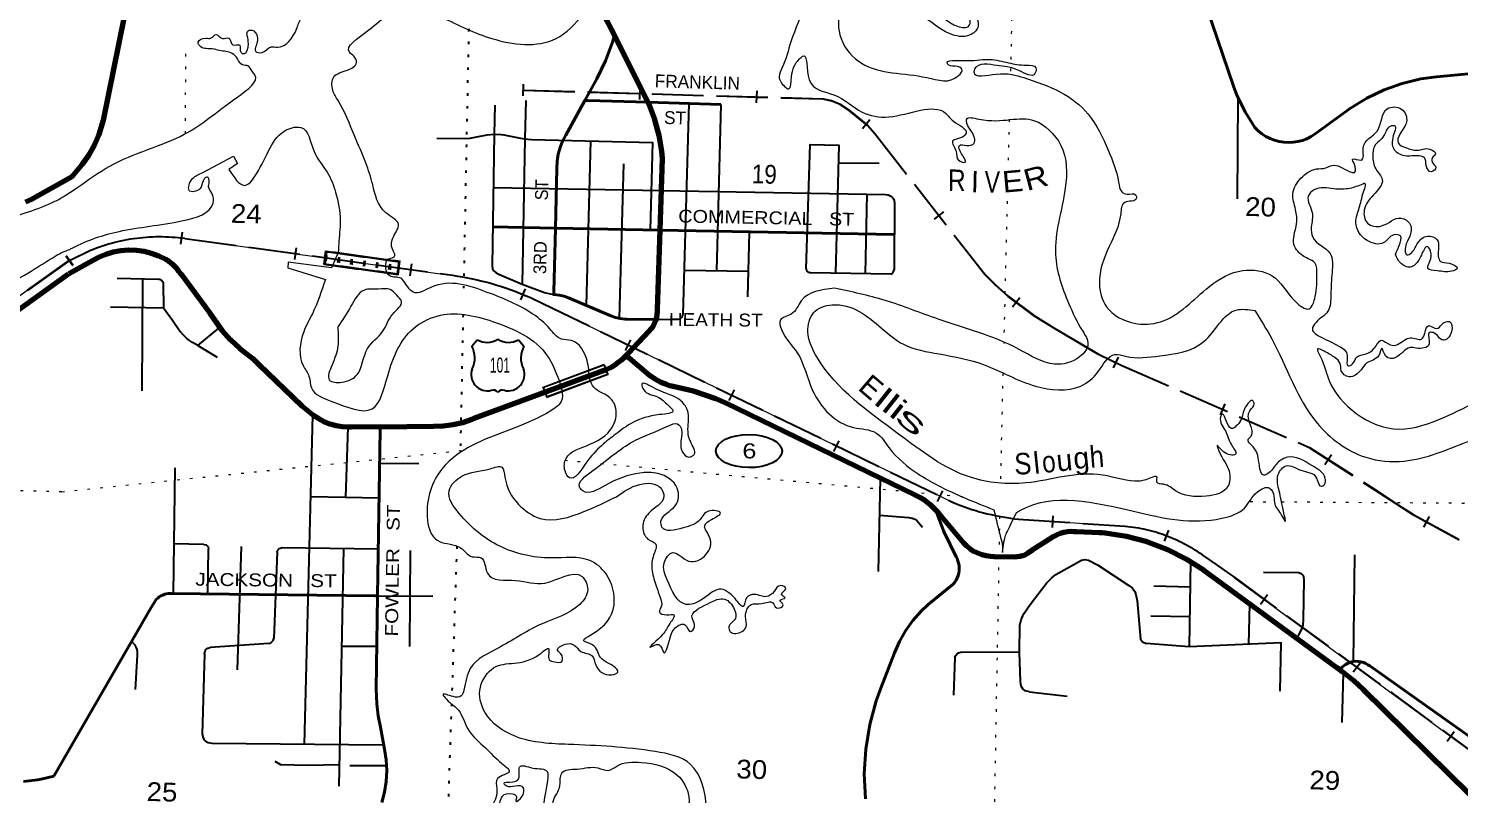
# Model space of a CAD drawing. Header units: feet. Extents: x -757852 to -501257, y -360805 to -170898.
# Drawn here: x -693053 to -679726, y -293305 to -286168 of the extents above; entities that cross this region are included whole.
import ezdxf
from ezdxf.enums import TextEntityAlignment as Align

# ---------------------------------------------------------------- set-up
doc = ezdxf.new("R2010")
doc.units = ezdxf.units.FT
doc.header["$LTSCALE"] = 80
doc.linetypes.add('DOTTED', pattern=[1.5, 0.3, -1.2])
doc.linetypes.add('LONG_DASHED', pattern=[7.5, 6, -1.5])
for name, color, linetype, lineweight in [('16', 7, 'Continuous', 25), ('17', 7, 'Continuous', 25), ('20', 7, 'Continuous', 70), ('23', 7, 'Continuous', 70), ('26', 7, 'Continuous', 40), ('27', 7, 'Continuous', 13), ('29', 7, 'Continuous', 25), ('34', 7, 'Continuous', 13), ('39', 7, 'Continuous', 13), ('41', 7, 'Continuous', 13), ('57', 7, 'Continuous', 13), ('6', 7, 'DOTTED', 25), ('63', 7, 'Continuous', 25), ('7', 7, 'DOTTED', 13)]:
    doc.layers.add(name, color=color, linetype=linetype, lineweight=lineweight)

msp = doc.modelspace()

# ---------------------------------------------------------------- linework, layer by layer
at = {"layer": '16'}
for p, q in [((-688925.4, -289126.45), (-688874.09, -289067.69)), ((-688682.33, -289061.72), (-688682.61, -289061.92)), ((-688490.24, -289067.6), (-688438.85, -289126.45))]:
    msp.add_line(p, q, dxfattribs=at)
for centre, radius, start, end in [((-688783.01, -288910.03), 182.07, 239.97227, 303.45418), ((-688581.23, -288910.53), 181.52, 236.33975, 300.08743), ((-688581.24, -288910.03), 182.07, 236.54582, 236.59441), ((-689118.38, -289237.08), 222.05, 332.97043, 29.75871), ((-688245.88, -289237.08), 222.05, 150.24129, 207.02957), ((-688779.19, -289391.98), 151.42, 159.09177, 283.81923), ((-688585.07, -289391.98), 151.42, 256.18077, 20.90823)]:
    msp.add_arc(centre, radius, start, end, dxfattribs=at)
for centre, major_axis, start_param, end_param in [((-688723.85, -289590.8), (-19.56, 51.67), 4.95877769, 6.28318531), ((-688640.4, -289590.8), (19.56, 51.67), 0, 1.32637542)]:
    msp.add_ellipse(centre, major_axis=major_axis, ratio=0.929097, start_param=start_param, end_param=end_param, dxfattribs=at)
at = {"layer": '17'}
msp.add_ellipse((-686343.18, -290105.07), major_axis=(-309.24, 1), ratio=0.500121, dxfattribs=at)
at = {"layer": '20'}
msp.add_line((-687284.69, -286854.96), (-687596.26, -286229.12), dxfattribs=at)
for points in [[(-687596.26, -286229.12), (-687626.13, -286169.13), (-687639.42, -286144.13), (-687652.54, -286119.13), (-687681.31, -286064.31), (-687752.06, -285954.37), (-687833.91, -285852.42), (-687925.97, -285759.59), (-688735.29, -285015.29)], [(-687170.87, -288045.97), (-687149.89, -287378.62), (-687155.6, -287310.91), (-687179.5, -287163.01), (-687218.73, -287018.42), (-687272.86, -286878.72), (-687284.69, -286854.96)], [(-687208.14, -288879.89), (-687202.37, -288861.08), (-687196.77, -288832.34), (-687194.2, -288803.18), (-687194.12, -288785.84), (-687170.87, -288045.97)], [(-689777.91, -289878.49), (-690045.88, -289881.55), (-690074.51, -289882.09), (-690132.34, -289878.65), (-690189.5, -289869.19), (-690245.36, -289853.81), (-690299.3, -289832.67), (-690350.74, -289806.01), (-690399.11, -289774.12), (-690503.9, -289686.68), (-690904.46, -289300.85), (-690961.45, -289246.65), (-691056.86, -289170.4), (-691085.66, -289147.67), (-691172.52, -289068.84), (-691250.67, -288981.36), (-691319.25, -288886.2), (-691360.55, -288822.75), (-691632.91, -288457.25), (-691650.21, -288434.04), (-691670.32, -288407.25), (-691687.77, -288386.58), (-691714.3, -288361.13), (-691743.34, -288338.58), (-691774.58, -288319.2), (-691839.62, -288287.83), (-691907.58, -288263.43), (-691977.71, -288246.26), (-692049.26, -288236.52), (-692121.43, -288234.31), (-692193.44, -288239.66), (-692264.49, -288252.5), (-692333.82, -288272.71), (-692400.65, -288300.05), (-692454.53, -288328.43), (-692677.36, -288454.7)], [(-700892.29, -293439.97), (-700729.83, -293378.5), (-700457.96, -293291.48), (-700100.22, -293212.77), (-699928.55, -293182.63), (-699812.87, -293153.48), (-699712.49, -293117.29), (-699217.05, -292914.93), (-697221.96, -292100.04), (-696947.22, -291974.61), (-696687.1, -291821.15), (-696551.1, -291725.25), (-695794.58, -291158.61), (-695624.02, -291015.17), (-695554.27, -290946.93), (-695534, -290926.05), (-694645.09, -289988.76), (-694619.01, -289960.12), (-694284.79, -289632.51), (-693918.15, -289341.64), (-692677.36, -288454.7)], [(-687492.1, -289220.55), (-687465.64, -289192.47), (-687272.63, -288987.66), (-687253.41, -288965.57), (-687236.61, -288941.6), (-687222.4, -288916.01), (-687210.95, -288889.07), (-687208.14, -288879.89)], [(-689777.91, -289878.49), (-689282.72, -289872.84), (-689190.59, -289870.62), (-689099.2, -289858.78), (-689009.55, -289837.46), (-688922.62, -289806.88), (-688901.66, -289797.94), (-687671.69, -289343.54), (-687620.89, -289319.03), (-687572.93, -289289.35), (-687528.33, -289254.82), (-687509.97, -289237.45), (-687492.1, -289220.55)]]:
    msp.add_lwpolyline(points, dxfattribs=at)
at = {"layer": '23'}
for points in [[(-692649.95, -287549.19), (-692555.67, -287433.51), (-692493.19, -287346.61), (-692440.14, -287253.67), (-692397.09, -287155.68), (-692364.52, -287053.74), (-692356.7, -287021.9), (-692114.45, -285822.4)], [(-692649.95, -287549.19), (-692988.16, -287739.77), (-693033.16, -287765.01), (-693080.55, -287785.42)], [(-684601.27, -290656.71), (-684622.85, -290633.71), (-684656.72, -290601.49), (-684699.89, -290568.28), (-684746.29, -290539.76), (-684795.42, -290516.25), (-686559.28, -289657.82), (-686650.51, -289618.47), (-686859.88, -289546.44), (-687075.63, -289496.69), (-687101.14, -289488.81), (-687160.61, -289465.47), (-687217.31, -289436.05), (-687270.63, -289400.86), (-687459.97, -289238.86), (-687492.1, -289220.55)], [(-680842.33, -292141.08), (-680863.17, -292125.84), (-682102.4, -291219.59), (-682270.09, -291111.68), (-682448.15, -291021.89), (-682634.61, -290951.2), (-682827.44, -290900.39), (-683024.53, -290870.02), (-683028.15, -290869.68), (-683053.35, -290867.33), (-683078.15, -290866.29), (-683292.88, -290857.26), (-683317.59, -290856.22), (-683342.88, -290856.04), (-683375.41, -290858.22), (-683410.7, -290864.33), (-683445.16, -290874.09), (-683478.41, -290887.4), (-683510.09, -290904.12), (-683704.46, -291028.82), (-683744.66, -291056.26), (-683748.73, -291058.76), (-683771.2, -291070.72), (-683794.8, -291080.28), (-683819.27, -291087.31), (-683844.34, -291091.75), (-683869.74, -291093.54), (-684060.6, -291090.76), (-684094.43, -291088.82), (-684134.55, -291082.62), (-684173.8, -291072.27), (-684211.75, -291057.87), (-684247.99, -291039.58), (-684282.12, -291017.6), (-684313.77, -290992.17), (-684342.58, -290963.58), (-684567.62, -290693.54), (-684578.88, -290681.22), (-684601.27, -290656.71)], [(-678551.85, -294598.61), (-678620.6, -294468.56), (-678710.24, -294310.37), (-678862.62, -294089.24), (-679037.28, -293885.25), (-680618.72, -292328.82), (-680710.57, -292243.11), (-680813.17, -292163.66), (-680842.33, -292141.08)]]:
    msp.add_lwpolyline(points, dxfattribs=at)
at = {"layer": '26'}
for p, q in [((-686605.32, -286875.67), (-687284.69, -286854.96)), ((-688146.66, -288027.13), (-688731.13, -288015.84)), ((-687170.87, -288045.97), (-688146.66, -288027.13)), ((-684990.41, -288088.08), (-687170.87, -288045.97)), ((-687206.96, -288879.9), (-687208.14, -288879.89))]:
    msp.add_line(p, q, dxfattribs=at)
for points in [[(-676508.63, -286293.16), (-679937.78, -286617.03), (-680083.54, -286637.46), (-680257.53, -286679.06), (-680426.22, -286738.63), (-680587.75, -286815.49), (-680740.37, -286908.83), (-681069.13, -287150.11), (-681106.1, -287173.95), (-681145.57, -287193.92), (-681186.92, -287209.65), (-681229.68, -287220.98), (-681273.39, -287227.78), (-681317.58, -287229.96), (-681361.75, -287227.52), (-681405.42, -287220.48), (-681448.12, -287208.9), (-681489.37, -287192.93), (-681528.73, -287172.74), (-681565.76, -287148.54), (-681600.06, -287120.6), (-681631.25, -287089.23), (-681722.31, -286943.49), (-681797.63, -286789.04), (-681830.43, -286705.46), (-682225.63, -285533.35)], [(-687870.77, -286837.1), (-687759.27, -286634.93), (-687678.32, -286468.88), (-687615.18, -286295.28), (-687604.87, -286259.23), (-687596.26, -286229.12)], [(-688146.66, -288027.13), (-688133.11, -287467.35), (-688129.36, -287403.02), (-688118.92, -287339.44), (-688101.88, -287277.29), (-688078.44, -287217.27), (-688049.09, -287160.44), (-687870.77, -286837.1)], [(-687284.69, -286854.96), (-687844.8, -286837.89), (-687870.77, -286837.1)], [(-687208.14, -288879.89), (-687482.13, -288877.22), (-687496.27, -288876.41), (-687541.98, -288870.66), (-687586.84, -288860.16), (-687630.35, -288845.03), (-688022.83, -288676.89), (-688065.76, -288662.38), (-688109.97, -288652.44), (-688136.65, -288649.32), (-688161.65, -288646.81), (-688161.05, -288621.81), (-688146.66, -288027.13)], [(-689802.63, -291455.23), (-689778.35, -289906.69), (-689777.91, -289878.49)], [(-685258.38, -293345.31), (-685269.1, -293114.03), (-685255.59, -292882.89), (-685217.99, -292654.44), (-685156.72, -292431.16), (-685114.43, -292314.67), (-684986.84, -291985.68), (-684940.61, -291879.63), (-684883.54, -291779.01), (-684816.27, -291684.9), (-684739.53, -291598.33), (-684672.74, -291535.9), (-684440.97, -291345.14), (-684426.44, -291326.95), (-684413.88, -291307.35), (-684403.45, -291286.55), (-684395.24, -291264.76), (-684389.36, -291242.24), (-684385.86, -291219.23), (-684384.79, -291195.98), (-684386.16, -291172.74), (-684389.94, -291149.77), (-684396.11, -291127.33), (-684404.59, -291105.65), (-684411.81, -291091.13), (-684528.44, -290855.76), (-684594.31, -290683.71), (-684601.27, -290656.71)], [(-692819, -293134), (-691912.33, -291562.42), (-691864.22, -291489.65), (-691850.72, -291476.51), (-691835.92, -291464.85), (-691819.98, -291454.8), (-691803.08, -291446.47), (-691785.4, -291439.96), (-691767.14, -291435.32), (-691748.5, -291432.63), (-691729.67, -291431.89), (-691721.2, -291432.21), (-689827.79, -291454.93), (-689802.63, -291455.23)], [(-689763.07, -293379.97), (-689737.32, -293282.61), (-689721.89, -293183.09), (-689716.95, -293082.51), (-689722.55, -292981.96), (-689738.63, -292882.55), (-689774.14, -292678.57), (-689795.75, -292571.88), (-689810.88, -292460.14), (-689816.23, -292323.34), (-689802.63, -291455.23)], [(-679512.94, -292850), (-680560.53, -292107.32), (-680576.92, -292096.53), (-680597.99, -292085.39), (-680620.11, -292076.51), (-680643.04, -292069.99), (-680665.3, -292066.11), (-680690.35, -292064.29), (-680715.3, -292067.08), (-680730.47, -292070.09), (-680749.87, -292076.11), (-680768.54, -292084.12), (-680786.28, -292094.04), (-680802.88, -292105.76), (-680815.63, -292116.94), (-680842.33, -292141.08)], [(-693099.86, -293184.5), (-692971.1, -293168.59), (-692937.5, -293162.16), (-692819, -293134)]]:
    msp.add_lwpolyline(points, dxfattribs=at)
at = {"layer": '29'}
for p, q in [((-686902.55, -286865.51), (-686958.63, -288830.81)), ((-686605.32, -286875.67), (-686643.93, -288424.39)), ((-681788.7, -286815.94), (-681796.44, -287754.76)), ((-687818.74, -287215.59), (-687858.83, -288745.58)), ((-687511.01, -287427.98), (-687552.64, -288868.02)), ((-685508.68, -287418.39), (-685130.9, -287422.69)), ((-688724.45, -287648.11), (-685070.78, -287714.2)), ((-685245.42, -287711.53), (-685261.69, -288450.21)), ((-684986.03, -287801.44), (-684988.78, -288086.09)), ((-686340.57, -288065.23), (-686357.16, -288668.01)), ((-684990.41, -288088.08), (-684991.97, -288416.37)), ((-692229.13, -288494.62), (-691842.96, -288502.66)), ((-691992.97, -288499.06), (-691999.54, -289545.24)), ((-686945.09, -288420.41), (-686348.26, -288429.8)), ((-685021.82, -288455.24), (-685767.19, -288442.59)), ((-691800.63, -288537.77), (-691795.45, -288770.87)), ((-691478.13, -289122.55), (-691297.4, -289230.65)), ((-690481.94, -292835.08), (-690405.74, -289771.16)), ((-690079.14, -289885.52), (-690101.07, -290534.18)), ((-691689.59, -290261.51), (-691705.57, -291431.25)), ((-689783.74, -290219.28), (-689417.06, -290221.11)), ((-685122.39, -290361.56), (-685139.15, -291228.87)), ((-689785.72, -290542.8), (-690424.62, -290531.36)), ((-685126.85, -290703.16), (-684855.35, -290724.61)), ((-691420.04, -290975.38), (-691699.07, -290971.05)), ((-691384.17, -291435.72), (-691377.58, -291014.66)), ((-691108.19, -292143.41), (-691068.54, -290994.33)), ((-690738.83, -291048.5), (-690770.06, -291852.66)), ((-689796.36, -291017.98), (-690698.62, -291007.84)), ((-690161.22, -293228.71), (-690116.32, -291013.51)), ((-689499.66, -291031.2), (-689504.23, -291927.88)), ((-682231.72, -291137.6), (-682241.49, -291926.81)), ((-680702.57, -291072.71), (-680714.7, -292066.58)), ((-689802.79, -291455.23), (-689286.94, -291457.6)), ((-682234.57, -291372.48), (-682572.07, -291365.26)), ((-681680.42, -291534.14), (-681688.83, -291904.7)), ((-682236.09, -291650.09), (-682598.28, -291644.04)), ((-691415.61, -291995.26), (-691435.27, -292742.27)), ((-690816.71, -291898.37), (-691361.72, -291936.35)), ((-690135.76, -291922.52), (-689810.47, -291924.7)), ((-683822.84, -291981), (-684368.65, -291980.63)), ((-684426.12, -292030.2), (-684437.46, -292378.37)), ((-680807.24, -292173.51), (-680819.9, -292633.88)), ((-683730.85, -292348.17), (-683380.07, -292388.93)), ((-691346.92, -292827.9), (-689752.56, -292844.04)), ((-689717.26, -293037.5), (-690061.09, -293039.73))]:
    msp.add_line(p, q, dxfattribs=at)
for points in [[(-688711.72, -286881.05), (-688716.09, -287150.52), (-688736.01, -288377.83)], [(-688422.7, -286838.79), (-688429.74, -287195.82), (-688456.43, -288548.27)], [(-689251.55, -287190.2), (-688985.48, -287191.58), (-688939.02, -287188.33), (-688894.71, -287180.77), (-688780.17, -287158.06), (-688717.5, -287151.58)], [(-688717.5, -287151.58), (-688652.4, -287154.01), (-688625.65, -287156.98), (-688472.22, -287189.41), (-688429.74, -287195.82)], [(-688429.74, -287195.82), (-688402.25, -287199.41), (-688369.67, -287201.32)], [(-688369.67, -287201.32), (-687240.24, -287230.28), (-687264.61, -288042.53)], [(-685811.27, -288408.04), (-685772.22, -287248.89), (-685506.66, -287254.26), (-685536.95, -288446.27)], [(-685070.78, -287714.2), (-685046.8, -287718), (-685028.44, -287725.56), (-685004.66, -287742.86), (-684997.1, -287753.67), (-684990.62, -287767.73), (-684986.03, -287801.44)], [(-688736.01, -288377.83), (-688731.27, -288406.4), (-688718.31, -288426.94), (-688696.7, -288445.32), (-688666.44, -288460.46), (-688456.43, -288548.27)], [(-691842.96, -288502.66), (-691831.11, -288504.53), (-691824.09, -288506.69), (-691818.14, -288509.4), (-691811.66, -288515.34), (-691805.18, -288524.53), (-691800.63, -288537.77)], [(-685811.27, -288408.04), (-685808.04, -288418.41), (-685801.56, -288429.23), (-685795.1, -288434.76), (-685785.38, -288438.55), (-685776.73, -288440.71), (-685767.19, -288442.59)], [(-685021.82, -288455.24), (-685010.61, -288449.36), (-685003.04, -288442.87), (-684996.56, -288433.14), (-684991.97, -288416.37)], [(-688456.43, -288548.27), (-688248.27, -288625.86), (-688195.32, -288639.92), (-688161.65, -288646.81)], [(-692289.53, -288761.15), (-691795.45, -288770.87), (-691712.03, -288885.52), (-691640.87, -288990.12)], [(-687208.14, -288879.89), (-686998.59, -288877.2), (-686982.38, -288871.79), (-686969.41, -288856.66), (-686961.85, -288846.93), (-686958.63, -288830.81)], [(-691478.13, -289122.55), (-691525.04, -289094.52), (-691553.14, -289076.14), (-691579.07, -289054.52), (-691603.92, -289030.74), (-691640.87, -288990.12)], [(-691478.13, -289122.55), (-691281.9, -288959.62), (-691272.81, -288953.34)], [(-684855.35, -290724.61), (-684821.96, -290729.63), (-684799.27, -290739.36), (-684778.74, -290753.41), (-684762.54, -290770.71), (-684725.8, -290813.95)], [(-691420.04, -290975.38), (-691398.09, -290980.42), (-691388.36, -290989.07), (-691380.8, -290998.8), (-691377.58, -291014.66)], [(-690738.83, -291048.5), (-690734.11, -291030.69), (-690728.7, -291022.04), (-690720.06, -291014.48), (-690698.62, -291007.84)], [(-683822.84, -291981), (-683819.26, -291726.35), (-683808.45, -291676.63), (-683784.68, -291624.74), (-683724.17, -291533.93), (-683572.9, -291337.18), (-683523.19, -291287.45), (-683484.3, -291255.02), (-683246.58, -291123.13), (-683214.16, -291114.48), (-683179.59, -291120.97), (-683095.31, -291164.21), (-682803.57, -291356.64), (-682773.31, -291380.42), (-682749.54, -291415.01), (-682738.73, -291440.96), (-682725.77, -291499.34), (-682695.51, -291858.24), (-682678.22, -291882.02), (-682644.46, -291898.34)], [(-681550.46, -291233.38), (-681224.92, -291236.65), (-681198.46, -291244.76), (-681183.86, -291260.43), (-681176.84, -291275.02), (-681173.06, -291303.67), (-681179.54, -291673.38), (-681184.95, -291726.36), (-681196.83, -291762.03), (-681237.89, -291846.35)], [(-690816.71, -291898.37), (-690796.77, -291892.29), (-690783.8, -291880.4), (-690776.24, -291869.59), (-690770.06, -291852.66)], [(-692094.69, -291877.94), (-692068.02, -291906.89), (-692052.89, -291932.84), (-692044.25, -291955.54), (-692041.01, -291976.08), (-692041.01, -292006.35), (-692059.38, -292326.34)], [(-691415.61, -291995.26), (-691409.43, -291967.96), (-691401.87, -291953.91), (-691384.58, -291942.02), (-691361.72, -291936.35)], [(-684426.12, -292030.2), (-684419.48, -292013.38), (-684404.35, -291993.92), (-684390.3, -291985.28), (-684368.65, -291980.63)], [(-683730.85, -292348.17), (-683769.55, -292338.22), (-683791.16, -292320.93), (-683806.29, -292297.14), (-683814.94, -292251.74), (-683822.84, -291981)], [(-681393.77, -292342.09), (-681386.35, -291893.56), (-682243.77, -291929.38), (-682644.46, -291898.34)], [(-691435.27, -292742.27), (-691427.8, -292778.77), (-691421.32, -292791.74), (-691407.27, -292805.79), (-691396.46, -292813.36), (-691379.17, -292822.01), (-691346.92, -292827.9)], [(-690157.62, -293028.6), (-690455.77, -293036.4), (-690703.05, -293029.71), (-690755.03, -292997.04)]]:
    msp.add_lwpolyline(points, dxfattribs=at)
at = {"layer": '34'}
for p, q in [((-691596.65, -288123.88), (-689105.11, -288468.38)), ((-692675.71, -288331), (-692477.43, -288234.46)), ((-692673.95, -288328.93), (-693976.32, -289260.3)), ((-688264.77, -288730.11), (-684442.35, -290584.38)), ((-683832.14, -290740.26), (-682839.68, -290806.44)), ((-681818.92, -291285.03), (-679491.9, -292995.4))]:
    msp.add_line(p, q, dxfattribs=at)
for centre, radius, start, end in [((-691831.33, -289817.67), 1709.97, 82.11174, 112.20012), ((-689474.1, -291133.02), 2690.07, 63.28487, 82.11597), ((-683618.38, -288631.16), 2119.9, 247.1274, 264.21275), ((-682961.24, -292234.58), 1433.3, 54.02398, 85.13489), ((-687070.78, -298463.16), 8894.25, 53.80905, 56.17132)]:
    msp.add_arc(centre, radius, start, end, dxfattribs=at)
at = {"layer": '34', "linetype": 'DOTTED', "lineweight": 100}
msp.add_arc((-418438.08, 1681114.02), 1988093.34, 262.14061, 262.16077, dxfattribs=at)
at = {"layer": '39'}
for p, q in [((-692654.27, -287687.08), (-692593.43, -287646.83)), ((-690168.54, -288253.82), (-690232.71, -288397.17))]:
    msp.add_line(p, q, dxfattribs=at)
for points in [[(-691430.96, -287509.79), (-691143.32, -287356.8), (-691106.98, -287424.15), (-691186.92, -287480.27)], [(-690232.71, -288397.17), (-690634.25, -288344.13), (-690639.76, -288398.27), (-690288.95, -288506.39)]]:
    msp.add_lwpolyline(points, dxfattribs=at)
for points in [[(-687757.13, -285853.44), (-687587.96, -285622.2), (-687343.39, -285281.03), (-686860.9, -284986.57), (-686187.41, -284763.7), (-685486.51, -284640.1), (-685308.16, -284733.45), (-685276.19, -284959.53), (-685322.91, -285123.14), (-685591.71, -285395.28), (-685813.36, -285926.1), (-685952.02, -286290.28), (-686033.03, -286531.37), (-686061.52, -286617.06), (-686046.72, -286663.71), (-685972.11, -286728.08), (-685946.98, -286618.18), (-685871.98, -286449.31), (-685845.2, -286425.92), (-685780.87, -286644.84), (-685551.58, -286785.83), (-685288.64, -286945.84), (-685040.62, -286990.83), (-684509.08, -286959.12), (-684438.71, -287031.42), (-684321.12, -287141.21), (-684354.31, -287178.5), (-684445.8, -287216.22), (-684414.26, -287311.59), (-684390.41, -287394.68), (-684328.59, -287412.46), (-684362.64, -287335.12), (-684382.58, -287256.15), (-684316.24, -287255.95), (-684247.4, -287237.73), (-684270.47, -287126.5), (-684312.66, -287052.96), (-684315.63, -287014.68), (-684200.98, -287011.78), (-683682.76, -287025.95), (-683439.72, -287251.77), (-683396.55, -287655.11), (-683487.95, -288273.94), (-683365.76, -288727.7), (-683234.24, -288988.67), (-683185.22, -289106.64), (-683262.91, -289227.17), (-683495.95, -289295.2), (-683831.81, -289155.31), (-684581.91, -288875.41), (-685075.62, -288701.04), (-685546.89, -288587.62)], [(-684696, -284844.27), (-684803.35, -285161.48), (-685052.06, -285434.17), (-685104.05, -285497.1), (-685053.68, -285639.23), (-684985.36, -285785.87), (-684841.55, -285892.35), (-684617.4, -286001.03), (-684400.27, -286145.72), (-684293.64, -286142.6), (-684282.27, -286094.65), (-684360.41, -286012.08), (-684467.01, -285868.41), (-684476.41, -285771.64), (-684428.88, -285724.68), (-684393.54, -285828.2), (-684331.75, -285920.37), (-684234.53, -286039.65), (-684211.68, -286158.92), (-684283.92, -286227.32), (-684476.52, -286214.01), (-684733.38, -286052.15), (-684975.11, -285924.9), (-685110.9, -285746.24), (-685148.81, -285662.77), (-685150.45, -285576.26), (-685168.47, -285573.75), (-685295.53, -285735.16), (-685485.5, -285991.37), (-685484.87, -286260.83), (-685296.17, -286489.19), (-684684.81, -286624.54), (-684390.83, -286606.44), (-684358.99, -286544.98), (-684400.56, -286521.72), (-684482.58, -286507.42), (-684492.35, -286497.09), (-684316.61, -286465.71), (-684097.23, -286455.62), (-683925.21, -286486.46), (-683758.99, -286509.11), (-683671.22, -286533.63), (-683678.74, -286587.71), (-683830.67, -286557.42), (-684032.44, -286511.68), (-684152.73, -286500.35), (-684242.33, -286542.14), (-684247.12, -286570.16), (-684040.67, -286591.89), (-683782.28, -286625.09)], [(-692593.43, -287646.83), (-692297.67, -287449.9), (-691604.06, -287153.17), (-691103.96, -286802.9), (-690945.56, -286598.11), (-690970.78, -286565.25), (-691009.63, -286515.92), (-691061.63, -286506.46), (-691106.33, -286450.95), (-691157.18, -286399.29), (-691275.02, -286371.93), (-691342.92, -286356), (-691448.99, -286339.03), (-691473.89, -286294.11), (-691402.54, -286257.85), (-691352.21, -286255.21), (-691307.08, -286222.26), (-691247.82, -286260.07), (-691187.4, -286255.69), (-691150.95, -286319.03), (-691088.68, -286320.73), (-691074.49, -286389.48), (-691048.71, -286402.25), (-691006, -286310.92), (-691016, -286236.25), (-691014.84, -286194.06), (-690974.34, -286183.1), (-690923.55, -286236.77), (-690934.13, -286328.98), (-690939.47, -286377.09), (-690877.54, -286390.85), (-690793.69, -286338.85), (-690735.44, -286340.44), (-690557.95, -286172.37), (-690515.01, -286073), (-690387.55, -285969.92), (-690097.45, -285654.12), (-689691.97, -285528.47), (-689208.05, -285620.13), (-688671.55, -285773.54), (-688429.01, -285798.27), (-688196.51, -285603.55), (-688112.87, -285509.22)], [(-689716.52, -288315.35), (-689640.42, -288282.16), (-689661.77, -288229.77), (-689654.38, -288107.32), (-689607.04, -287994), (-689724.63, -287884.21), (-689848.06, -287621.45), (-689912.83, -287418.6), (-690014.6, -287172.51), (-690170.24, -286838.49), (-690219.86, -286742.62), (-690210.41, -286618.21), (-690084.05, -286555.31), (-689999.71, -286485.23), (-690024.16, -286424.24), (-690061.44, -286391.05), (-689884.8, -286180.72), (-689554.89, -285952.47), (-689208.05, -286058.48), (-688739.22, -286260.31), (-688140.21, -286260.6), (-687890.81, -286036.18), (-687757.13, -285853.44)], [(-683782.28, -286625.09), (-683442.24, -286759.06), (-683184.59, -286965.18), (-682996.87, -287302.09), (-682900.5, -287598.3), (-682868.84, -287689.65), (-682821.18, -287711.06), (-682739, -287719.34), (-682733.75, -287747.63), (-682843.43, -287788.87), (-682880.5, -287894.43), (-682987.33, -288197.14), (-683079.25, -288542.5), (-683012.85, -288759.46), (-682755.77, -288913.28), (-682508.16, -288899.95), (-682052.85, -288570.56), (-681743.24, -288422.19), (-681469.22, -288471.91), (-681252.68, -288711.08), (-681125.9, -288778.89), (-681068.46, -288663.84), (-681052.72, -288457.16), (-681071.94, -288352.07), (-681135.17, -288312.14), (-681231.76, -288243.14), (-681266.2, -288179.87), (-681265.89, -288095.42), (-681242.76, -287985.46), (-681251.22, -287854.53), (-681277.31, -287707.03), (-681200.97, -287562.33), (-681057.88, -287475.76), (-680969.17, -287466.12), (-680912.26, -287443.55), (-680752.96, -287498.17), (-680702.97, -287507.58), (-680702.93, -287433.19), (-680721.69, -287384.41), (-680639.5, -287392.69), (-680622.4, -287282.57), (-680489.26, -287119.31), (-680397.2, -286914.72), (-680264.63, -286918.35), (-680217.62, -287036.26), (-680281.09, -287151.15), (-680295.4, -287233.2), (-680224.26, -287277.37), (-680120.42, -287302.33), (-679999.51, -287291.56), (-679948.51, -287337.19), (-679977.57, -287370.58), (-679971.03, -287425.05), (-679943.85, -287459.98), (-679987.24, -287503.03), (-680033.85, -287443.44), (-680052, -287372.57), (-680099.76, -287355.17), (-680236.4, -287353.45), (-680337.07, -287286.35), (-680346.91, -287205.65), (-680324.5, -287121.81), (-680319.32, -287079.72), (-680371.6, -287080.31), (-680428.21, -287165.22), (-680517.4, -287265.33), (-680531.88, -287353.41), (-680505.07, -287474.79), (-680443.51, -287575), (-680525.82, -287717.53), (-680612.16, -287859.94), (-680581.33, -287981.43), (-680451.38, -288007.1), (-680268.45, -287933.69), (-680183.68, -287994.32), (-680188.73, -288104.77), (-680227.59, -288202.24), (-680215.58, -288276.96), (-680168.72, -288254.12), (-680111.94, -288163.17), (-680023.8, -288101.24), (-679932.29, -288135.91), (-679922.44, -288289), (-679901.67, -288337.83), (-679821.71, -288354.09), (-679746.66, -288402.39), (-679797.65, -288429.15), (-679932.22, -288425.47), (-680020.05, -288402.96), (-680000.09, -288335.14), (-679995.48, -288240.76), (-680028.47, -288197.63), (-680053.34, -288225.1), (-680104.37, -288326.25), (-680180.51, -288390.53), (-680273.92, -288351.78), (-680322.04, -288274.05)], [(-680322.04, -288274.05), (-680287.58, -288190.54), (-680275.04, -288100.4), (-680335.08, -288090.72), (-680429.52, -288162.53), (-680585.75, -288142.17), (-680689.68, -287974.45), (-680657.8, -287838.59), (-680615.27, -287680.9), (-680607.31, -287610.74), (-680625.55, -287616.27), (-680745.28, -287657.24), (-680896.14, -287661.15), (-681077.3, -287670.27), (-681133.25, -287731.08), (-681097.17, -287880.86), (-681104.94, -288017.38), (-681091.47, -288112.26), (-680930.8, -288263.44), (-680911.57, -288440.91), (-680923.18, -288643.68), (-680949.64, -288801.81), (-681061.03, -288905.34), (-681095, -288970.76), (-681018.54, -289041.22), (-680848.01, -289126.32), (-680785.01, -289174.29), (-680770.54, -289232.99), (-680762.66, -289311.63), (-680719.92, -289292.69), (-680686.13, -289233.29), (-680592.68, -289197.64), (-680518.94, -289147.38), (-680450.55, -289072.84), (-680369.3, -289115.28), (-680300.85, -289111.12), (-680180.57, -289050.06), (-680078.35, -289060.9), (-680048.68, -289005.41), (-680010.59, -288936.07), (-679934.99, -288964.28), (-679889.69, -288925.3), (-679818.62, -288899.1), (-679799.12, -288994.14), (-679877.66, -289072.42), (-679970.18, -289001.52), (-680002.27, -288998.64), (-680007.26, -289107.08), (-680126.93, -289146.03), (-680185.07, -289140.42), (-680320.29, -289233.24), (-680410.4, -289220.72), (-680448.58, -289147.29), (-680476.52, -289212.88), (-680589.03, -289284.21), (-680641.02, -289347.13), (-680753.37, -289412.42), (-680826.2, -289356.14), (-680836.37, -289287.5), (-680883.19, -289235.95), (-680986.03, -289174.82), (-681045.74, -289153.08), (-681025.3, -289213.96), (-680935.53, -289457.71), (-680686.39, -289754.08), (-680288.37, -289899.68), (-679865.2, -289788.6), (-679230.58, -289444.01), (-678738.01, -289075.43), (-678632.15, -288953.66), (-678653.84, -288792.21), (-678709.65, -288483.03), (-678802.67, -288430.22), (-678926.25, -288465.04), (-679078.07, -288430.73), (-679039.82, -288355.37), (-678973.05, -288266.71), (-679011.51, -288203.32), (-679144.41, -288211.75), (-679215.85, -288105.24), (-679138.66, -288002.79), (-679043.67, -287910.88), (-679099.92, -287836.95), (-679276.85, -287838.15), (-679382.66, -287738.73), (-679359.75, -287636.81), (-679246.33, -287605.73), (-679117.89, -287613.26), (-679061.72, -287544.42), (-678980.44, -287293.29), (-679010.05, -287127.59), (-678920.18, -287075.76), (-678891.66, -287134.85), (-678918.3, -287226.62), (-678882.52, -287314.06), (-678949.32, -287477.12), (-679021.42, -287613.89)], [(-691186.92, -287480.27), (-691044.27, -287628.95), (-690894.9, -287460.11), (-690599.34, -287092.17), (-690516.82, -287088.4), (-690394.36, -287312.93), (-690271.06, -287507.33), (-690193.74, -287692.42), (-690150.82, -287959.02), (-690164.77, -288173.79), (-690168.54, -288253.82)], [(-692670.04, -288225.28), (-692655.52, -288217.91), (-692642.17, -288210.87), (-692209.87, -288057.54), (-691614.13, -287957.21), (-691334.25, -287793.95), (-691345.77, -287701.14), (-691376.36, -287644), (-691371.07, -287597.89), (-691387.87, -287551.19), (-691424.86, -287580.34), (-691457.25, -287661.89), (-691558.12, -287675.22), (-691558.81, -287626.94), (-691524.9, -287563.53), (-691430.96, -287509.79)], [(-693303.63, -287958.34), (-693084.72, -287886.04), (-692845.85, -287794.71), (-692748.93, -287745.61), (-692712.33, -287722.66), (-692654.27, -287687.08)], [(-693687.32, -288907.87), (-693603, -288850.05), (-693439.64, -288673.53), (-693182.86, -288516.18), (-692941.05, -288373.85), (-692797.1, -288283.81), (-692731.47, -288249.7), (-692713.8, -288242.96), (-692670.04, -288225.28)], [(-687835.57, -289343.36), (-687850.95, -289262.56), (-687996.56, -289075.6), (-688090.63, -289060.96), (-688198.56, -288965.52), (-688355.6, -288828.51), (-688780.19, -288625.88), (-689305.55, -288579.34), (-689471.59, -288623.05), (-689508.92, -288591.87), (-689557.25, -288522.18), (-689585.4, -288494.29), (-689688.05, -288473.38), (-689714.99, -288441.5), (-689716.52, -288315.35)], [(-690288.95, -288506.39), (-690409.82, -288824.62), (-690490.9, -288995.33), (-690495.51, -289308.88), (-690441.92, -289406.86), (-690418.8, -289516.08), (-690227.28, -289641.96), (-689853.28, -289710.5), (-689708.18, -289404.81), (-689470.94, -288964.9), (-689248.58, -288846.32), (-688731.35, -288896.66), (-688221.54, -289216.24), (-688111.69, -289447.82)], [(-690174, -288947.69), (-690050.08, -288754.02), (-689925.36, -288604.61), (-689796.48, -288596.07), (-689686.01, -288599.09), (-689623.17, -288653.09), (-689580.47, -288708.55), (-689662.24, -288830.98), (-689755.09, -288991.32), (-689896.16, -289150.33), (-689991.22, -289391.04), (-690135.93, -289463.49), (-690251.94, -289442.22), (-690225.97, -289302.18), (-690172.95, -289128.69), (-690174, -288947.69)], [(-685546.89, -288587.62), (-685855.62, -288703.84), (-685949.54, -288829.96), (-686049.51, -288883.53), (-686039.9, -288972.27), (-685893.1, -289189.43), (-685749.96, -289539.2), (-685369.53, -289885.4), (-685159.84, -289935.37), (-685037.06, -290075.46), (-684765.84, -290317.72), (-684586.13, -290422.96), (-684060.93, -290651.89)], [(-683850.37, -290678.35), (-683818.93, -290659.73), (-682759.79, -290666.57), (-681937.43, -290731.29), (-681727.78, -290636.48), (-681607.03, -290484.95), (-681493.49, -290449.85), (-681453.47, -290529.37), (-681445.31, -290597.96), (-681381.9, -290704.25), (-681347.29, -290761.5), (-681364.72, -290664.51), (-681403.77, -290476.44), (-681413.63, -290323.35), (-681339.05, -290242.95), (-681203.46, -290282.85), (-681056.76, -290357.24), (-681014.62, -290432.79), (-680981.98, -290415.58), (-680974.41, -290359.49), (-681099.75, -290239.44), (-681326.8, -290162.85), (-681418.68, -290214.63), (-681499.67, -290308.93), (-681548.48, -290329.71), (-681588.34, -290244.17), (-681647.75, -290065.6), (-681692.01, -289994.01), (-681669.25, -289970.5), (-681656.26, -289936.68), (-681679.66, -289837.51), (-681678.69, -289728.95), (-681636.64, -289661.73), (-681653.99, -289635.12), (-681694.94, -289662.15), (-681730.75, -289721.5), (-681761.52, -289817.17), (-681807.31, -289874.23), (-681838.05, -289895.51), (-681888.95, -289845.86), (-681936.89, -289762.11), (-681949.66, -289787.9), (-681905, -289917.81), (-681848.28, -290048.05), (-681808.36, -290131.58), (-681906.62, -290122.86), (-681983.02, -290050.4), (-681953.04, -290129.64), (-681865.62, -290313), (-681880.99, -290433.22), (-682084.56, -290526.19), (-682370.57, -290474.13), (-682481.5, -290414.79), (-682543.27, -290395.01), (-682543.9, -290344.72), (-682598.46, -290355.29), (-682711.88, -290386.37), (-683045.99, -290328.98), (-683763.59, -290401.85), (-684280.76, -290349.5), (-684949.1, -289947.17), (-685705.46, -289236.78), (-685793.23, -288993.09), (-685742.16, -288817.54), (-685567.21, -288741.89), (-685315.62, -288803.06), (-684903.95, -289109.91), (-684572.74, -289199.39), (-684151.41, -289301.4), (-683674.44, -289499.44), (-683252.3, -289498.92), (-683089.81, -289364.62), (-682934.63, -289203.98), (-682834.59, -289220.79), (-682516.9, -289217.41), (-682105.17, -289083.89), (-681803.62, -288790.52), (-681630.88, -288795.25)], [(-681630.88, -288795.25), (-681473.31, -289058.95), (-681050.7, -289844.65), (-680597.13, -290162.7), (-680240.32, -290198.59), (-679652.4, -290017.61), (-679143.49, -289858.6), (-678665.15, -289934.02), (-678611.95, -290046.07), (-678746.33, -290181.14), (-679180.52, -290619.68), (-679338.02, -290864.71), (-679275.92, -291091.61), (-678940.15, -291307.9), (-678684.8, -291451.62), (-678668.66, -291522.44), (-678803.59, -291677.6), (-678997.46, -291710.5), (-679157.74, -291764.43), (-679182.38, -291856.26), (-679203.9, -291907.95), (-679248.28, -291840.38), (-679317.91, -291814.34), (-679420.28, -291881.92), (-679438.71, -292040.27), (-679367.36, -292004.02), (-679351.03, -291922.02), (-679285.41, -291947.95), (-679249.18, -292019.31), (-679154.24, -291929.41), (-679099.37, -291834.4), (-678897.18, -291791.67), (-678756.74, -291801.54), (-678632.89, -291756.67), (-678530.69, -291695.12), (-678392.8, -291797.42), (-678378.22, -291852.11), (-678367.33, -291894.63), (-678354.44, -291937.21), (-678305.31, -291831.98), (-678353.09, -291742.2), (-678494.89, -291635.77), (-678559.5, -291646.07), (-678628.16, -291730.66), (-678713.35, -291758.49), (-678765.18, -291743), (-678704.89, -291670.25), (-678569.34, -291565.37), (-678490.83, -291561.49), (-678323.99, -291634.41), (-678100.04, -291604.35), (-678034.79, -291497.55), (-677965.13, -291376.79), (-677913.15, -291313.87), (-677791.73, -291357.41), (-677046.77, -291605), (-676788.95, -291585.91), (-676738.59, -291508.87), (-676747.67, -291327.65), (-676680.65, -291156.55), (-676505, -290763.22), (-676531.26, -290621.75), (-676709.34, -290445.96), (-676934.32, -290367.42), (-677010.5, -290286.92), (-677032.59, -290067.14), (-676965.05, -289950.35), (-676722.55, -289830.3), (-676419.07, -289685.78), (-676539.91, -289694.54), (-676596.87, -289719.12), (-676714.86, -289770.19), (-676862.98, -289820.43), (-676908.63, -289799.07), (-676901.63, -289690.68), (-676940.25, -289633.32), (-676946.2, -289703.54), (-676971.89, -289833.54), (-677040.96, -289859.8), (-677057.76, -289813.09), (-677098.85, -289699.36), (-677142.09, -289736.39), (-677170.41, -289816.04), (-677245.06, -289826.07), (-677298.2, -289712.01), (-677333.33, -289600.46), (-677389.01, -289578.83), (-677441.49, -289659.83), (-677505.83, -289660.08), (-677526.39, -289750.01), (-677440.87, -289710.12), (-677400.88, -289644.86), (-677377.13, -289804.36), (-677323.87, -289914.4), (-677239.9, -289930.77), (-677169.05, -289912.6), (-677146.68, -290122.33)], [(-688111.69, -289447.81), (-688104.05, -289662.87), (-688149.45, -289701.8), (-688484.84, -289872.59), (-689095.93, -290165.54), (-689325.09, -290531.27), (-689226.01, -290948.2), (-689028.6, -291005.88), (-688920.34, -291089.27), (-688838.2, -291099.56), (-688779.81, -291241.91), (-688516.39, -291311.45), (-688243.66, -291334.99), (-687898.26, -291274.06), (-687845.33, -291396.16), (-687919.5, -291534.88), (-688270.18, -291714.31), (-688658, -291928.91), (-688938.93, -292130.35), (-688998.8, -292333.81), (-689022.39, -292387.45), (-689098.94, -292393.4), (-689192.9, -292374.75), (-689161.92, -292417.82), (-689046.24, -292523.54), (-688962.45, -292692.72), (-688796.53, -292872.2), (-688643.73, -293017.13), (-688575.42, -293091.39), (-688685.76, -293156.73), (-688692.32, -293249.05), (-688738.87, -293406.63), (-688820.26, -293442.61), (-688908.86, -293448.23), (-688878.77, -293523.45), (-688724.73, -293477.39), (-688663.94, -293386.56), (-688640.02, -293320.86), (-688546.96, -293299.27), (-688507.57, -293328.5), (-688514.64, -293366.51), (-688455.12, -293321.89), (-688456.65, -293231.37), (-688543.08, -293231.01), (-688615.11, -293218.99), (-688624.77, -293204.65), (-688543.92, -293188.76), (-688486.74, -293156.14), (-688484.92, -293089.84), (-688479.8, -293049.76), (-688357.44, -293059.14), (-688223.64, -293090.95), (-688219.93, -293175.51), (-688257.86, -293457.99), (-688232.22, -293549.17), (-688159.68, -293615.5), (-688162.62, -293649.61), (-688243.69, -293673.53), (-688242.32, -293770.08), (-688238.67, -293856.65), (-688264.1, -293904.21), (-688188.28, -293924.38), (-688180.15, -293848.19), (-688183.85, -293763.64), (-688112.89, -293741.45), (-688048.28, -293731.15), (-688077.32, -293617.76), (-688151.88, -293551.37), (-688157.54, -293464.75), (-688169.55, -293390.03), (-688109.22, -293242.88), (-688100.87, -293158.65), (-688087.38, -293106.74), (-687943.61, -293068.45), (-687750.34, -293057.65), (-687652.48, -293080.43), (-687572.98, -293040.38), (-687346.91, -293006.35), (-687012.45, -293124.07), (-686903.44, -293326.12), (-686987.17, -293593.28), (-687181.01, -293770.96), (-687749.21, -294038.94), (-687890.19, -294268.33), (-687897.46, -294459.16)], [(-687580.29, -289945.59), (-687861.14, -290217.41), (-688013.65, -290353.99), (-688056.12, -290290.49), (-688046.89, -290174.12), (-687824.14, -290041.47), (-687597.61, -289844.58), (-687596.7, -289665.64), (-687680.75, -289578.89), (-687758.04, -289538.57), (-687810.55, -289474.8), (-687835.57, -289343.36)], [(-687576.29, -290530.83), (-687360.06, -290416.1), (-687162.04, -290451.68), (-687136.08, -290530.81), (-687276.97, -290683.8), (-687332.85, -290814.98), (-687283.61, -290924.91), (-687210.56, -290973.15), (-687231.46, -291075.13), (-687246.99, -291201.39), (-687210.97, -291353.18), (-687164.35, -291485.16), (-687158.03, -291547.66), (-687177.65, -291603.43), (-687110.08, -291631.42), (-687041.73, -291631.27), (-687080.15, -291712.67), (-687149.31, -291815.33), (-687263.1, -291932.87), (-687184.05, -291908.89), (-687137.78, -291980.53), (-687064.62, -291805.59), (-687028.98, -291752.27), (-686939.77, -291724.55), (-686889.21, -291786.25), (-686849.83, -291743.09), (-686873.67, -291660), (-686727.3, -291527.27), (-686567.35, -291485.4), (-686479.45, -291578.28), (-686469.78, -291665.01), (-686530.24, -291743.79), (-686517.4, -291788.38), (-686406.76, -291785.37), (-686369.44, -291744.17), (-686374.77, -291645.49), (-686323.52, -291536.3), (-686224.77, -291526.94), (-686120.04, -291519.75), (-686087.11, -291564.88), (-686024.07, -291538.46), (-686052.99, -291493.43), (-686006.24, -291474.6), (-686039.55, -291443.53), (-685999.84, -291388.31), (-686047.27, -291358.86), (-686109.08, -291413.48), (-686180.76, -291461.78), (-686290.74, -291440.68), (-686366, -291472.8), (-686396.33, -291552.41), (-686472.73, -291479.94), (-686621.1, -291393.44), (-686790.75, -291495.37), (-686930.5, -291533.78), (-687103.24, -291309.88), (-687132.91, -291146.19), (-687053.93, -291051.84), (-686905.33, -291130.3), (-686740.75, -291066.43), (-686706.37, -290912.54), (-686755.55, -290800.61), (-686691.62, -290742.03), (-686609.57, -290681.94), (-686719.65, -290664.85), (-686798.19, -290743.14), (-686957.13, -290821.23), (-687153.91, -290813.84), (-687162.46, -290759.32), (-687029.82, -290614.15), (-687011.28, -290451.78), (-687190.42, -290314.17), (-687359.14, -290309.56), (-687684, -290427.35), (-687890.37, -290476), (-687917.71, -290447.1), (-687798.75, -290287.48), (-687398.94, -290002.83), (-687093.78, -289870.42), (-687008.81, -289850.62), (-686970.19, -289907.98), (-686974.58, -289994.33), (-686961.82, -290115.32), (-686902.78, -290161.17), (-686853.86, -290136.37), (-686888.76, -290016.78), (-686907.83, -289833.28), (-686918.68, -289716.36), (-686982.7, -289632.16), (-687206.96, -289527.5), (-687342.44, -289483.58), (-687323.74, -289534.36), (-687194.89, -289600.22), (-687092.6, -289681.44), (-687051.69, -289728.8), (-687177.33, -289765.58), (-687580.29, -289945.59)], [(-686648.08, -297049.03), (-686784.43, -297109.64), (-686788.15, -296952.7), (-686814.2, -296730.8), (-686732, -296592.3), (-686567.18, -296592.78), (-686331.55, -296649.49), (-686237.29, -296511.32), (-686259.48, -296148.77), (-686354.86, -295816.39), (-686377.27, -295681.06), (-686264.75, -295609.74), (-685604.79, -295513.17), (-685384.27, -295388.5), (-685286.4, -295192.11), (-685224.22, -294831.87), (-685424.07, -294643.42), (-685699.63, -294649.96), (-685954.23, -294844.08), (-686244.88, -294960.8), (-686429.32, -294796.9), (-686632.43, -294507.83), (-686986.88, -294313.14), (-687272.54, -294321.42), (-687597.73, -294451.27), (-687720.26, -294447.92), (-687779.92, -294351.78), (-687779.56, -294265.33), (-687513.24, -294083.6), (-687051.65, -293891.12), (-686939.96, -293849.94), (-686848.84, -293898.68), (-686743.95, -293885.46), (-686652.86, -294008.6), (-686592.75, -294088.66), (-686500.06, -294153.53), (-686441.3, -294209.43), (-686433.23, -294135.25), (-686412.37, -294107.67), (-686366.15, -294181.32), (-686318.39, -294198.71), (-686362.67, -294273.91), (-686311.53, -294387.91), (-686261.56, -294544.11), (-686223.3, -294468.75), (-686259.44, -294320.97), (-686265.83, -294188.09), (-686290.8, -294072.79), (-686378.53, -293973.87), (-686454.62, -294036.14), (-686532.51, -294017.92), (-686615.23, -293882.95), (-686706.03, -293822.15), (-686795.86, -293799.59), (-686779.31, -293709.55), (-686739.21, -293421.1), (-686887.11, -293024.95), (-687215.49, -292905.38), (-688023.73, -292839.04), (-688516.19, -292765.25), (-688803.42, -292538.22), (-688845.27, -292305.83), (-688721.73, -292126.23), (-688298.17, -292001.08), (-688208.25, -291947.24), (-688203.03, -292049.93), (-688153.31, -292069.39), (-688084.86, -292065.23), (-688094.97, -291994.57), (-688126.22, -291961.55), (-688056.33, -291905.15), (-687972.13, -291913.48), (-687909.41, -291971.5), (-687804.06, -292014.59), (-687770.17, -292097.96), (-687621.96, -292190.49), (-687565, -292165.91), (-687647.2, -292085.24), (-687726.05, -292028.79), (-687801.18, -291910.11), (-687884.49, -291869.63), (-687814.71, -291817.25), (-687600.03, -291539.6), (-687674.47, -291250.02), (-687825.82, -291125.23), (-688184.97, -291101.34), (-688664.38, -290991.71), (-689041.9, -290685.8), (-689136.58, -290474.09), (-689016.27, -290338.64), (-688755.06, -290269.37), (-688644.14, -290256.32), (-688616.5, -290347.56), (-688488.84, -290602.4), (-688287.39, -290732.57), (-687881.61, -290669.27), (-687576.29, -290530.83)], [(-684060.93, -290651.89), (-683998.69, -290910.18), (-683982.94, -290995.06), (-683982.42, -291049.37), (-683967.66, -290951.24), (-683932.59, -290845.63), (-683850.37, -290678.35)]]:
    msp.add_spline(points, degree=3, dxfattribs=at)
at = {"layer": '57'}
for p, q in [((-688263.03, -289508.34), (-687691.04, -289294.25)), ((-687691.04, -289294.25), (-687654.24, -289392.59)), ((-688226.24, -289606.63), (-687654.24, -289392.59)), ((-688226.24, -289606.63), (-688263.03, -289508.34))]:
    msp.add_line(p, q, dxfattribs=at)
msp.add_lwpolyline([(-688252.72, -289513.02), (-687695.73, -289304.55), (-687664.54, -289387.89), (-688221.54, -289596.33)], close=True, dxfattribs=at)
at = {"layer": '6'}
for p, q in [((-688953.92, -286169.5), (-689001.81, -288585.72)), ((-689006.73, -288833.94), (-689032.26, -290122.33)), ((-689064.28, -290992.82), (-689111.75, -292391.33)), ((-689114.06, -292459.43), (-689178.2, -294348.92))]:
    msp.add_line(p, q, dxfattribs=at)
at = {"layer": '63'}
for p, q in [((-688446.18, -286795.78), (-688442.94, -286685.22)), ((-687358.8, -286827.62), (-687355.57, -286717.06)), ((-686271.43, -286859.46), (-686268.19, -286748.9)), ((-685285.47, -287100.47), (-685215.66, -287014.67)), ((-684616.27, -287943.15), (-684529.12, -287875.04)), ((-691635.15, -288175.53), (-691621.09, -288065.82)), ((-690573.2, -288319.4), (-690558.05, -288209.83)), ((-690279.33, -288246.78), (-690294.9, -288359.71)), ((-690279.37, -288246.77), (-690279.33, -288246.78)), ((-689615.67, -288453.35), (-689600.1, -288340.42)), ((-689498, -288470.7), (-689482.85, -288361.13)), ((-688467.84, -288696.19), (-688425.55, -288593.98)), ((-683887.02, -288762.1), (-683820.63, -288673.63)), ((-687493, -289166.86), (-687444.73, -289067.34)), ((-682948.74, -289328.71), (-682901.72, -289228.59)), ((-686527.17, -289632.49), (-686478.89, -289532.97)), ((-681951.71, -289767.08), (-681907.33, -289665.77)), ((-685551.4, -290108.74), (-685503.12, -290009.22)), ((-680978.12, -290228.96), (-680918.12, -290136.04)), ((-684585.57, -290574.37), (-684537.29, -290474.85)), ((-683516.17, -290817.56), (-683508.81, -290707.2)), ((-680056.48, -290813.2), (-680003.49, -290716.11)), ((-682471.33, -290944.66), (-682433.18, -290840.84)), ((-681579.18, -291530.88), (-681513.67, -291441.75)), ((-680713.69, -292163.78), (-680648.18, -292074.65)), ((-679840.34, -292808.93), (-679774.84, -292719.8))]:
    msp.add_line(p, q, dxfattribs=at)
at = {"layer": '63', "lineweight": 13}
for p, q in [((-690303.93, -288366.54), (-690286.34, -288239)), ((-689608.82, -288462.21), (-689590.99, -288332.9))]:
    msp.add_line(p, q, dxfattribs=at)
at = {"layer": '63', "lineweight": 35}
msp.add_line((-692705.97, -288286.05), (-692641.62, -288376.02), dxfattribs=at)
at = {"layer": '63', "linetype": 'LONG_DASHED', "lineweight": 13}
msp.add_lwpolyline([(-688445.8, -286745.27), (-685653.5, -286827.03), (-685573.97, -286843.38), (-685495.52, -286876.08), (-685408.8, -286935.03), (-685242.77, -287070.11), (-685173.09, -287148.59), (-684147.9, -288460.5), (-684053.07, -288556.92), (-683931.05, -288665.93), (-683687.01, -288849.05), (-683495.26, -288966.78), (-683089.98, -289206.59), (-682876.45, -289306.87), (-681124.59, -290074.27), (-680510.13, -290471.04), (-680318.38, -290597.49), (-680150.6, -290704.31), (-677020.57, -292412.41)], dxfattribs=at)
at = {"layer": '63', "linetype": 'LONG_DASHED'}
for points in [[(-688445.68, -286741.17), (-685653.02, -286822.94), (-685572.76, -286839.44), (-685493.56, -286872.46), (-685406.35, -286931.74), (-685239.92, -287067.14), (-685169.94, -287145.96), (-684144.81, -288457.79), (-684050.24, -288553.95), (-683928.45, -288662.76), (-683684.7, -288845.66), (-683493.14, -288963.27), (-683088.06, -289202.96), (-682874.76, -289303.14), (-681122.64, -290070.65), (-680507.89, -290467.61), (-680316.15, -290594.05), (-680148.51, -290700.78), (-677018.51, -292408.87)], [(-692673.27, -288329.82), (-692477.88, -288233.45), (-692450.06, -288222.28), (-692422.17, -288211.83), (-692394.08, -288201.85), (-692365.71, -288192.12), (-692337.24, -288183.09), (-692308.74, -288174.59), (-692279.95, -288166.36), (-692251.05, -288158.81), (-692222.12, -288151.81), (-692192.84, -288145.22), (-692163.68, -288139.24), (-692134.4, -288133.57), (-692104.84, -288128.53), (-692075.41, -288124.1), (-692045.8, -288120.15), (-692016.21, -288116.58), (-691986.36, -288113.63), (-691956.7, -288111.13), (-691926.78, -288109.27), (-691897.05, -288107.86), (-691867.13, -288106.92), (-691837.32, -288106.59), (-691807.49, -288106.79), (-691777.68, -288107.38), (-691747.77, -288108.66), (-691717.89, -288110.33), (-691688.14, -288112.6), (-691658.41, -288115.26), (-691628.74, -288118.68), (-691599.11, -288122.47), (-691596.51, -288122.79), (-689104.96, -288467.29), (-689058.35, -288474.01), (-689012.15, -288481.78), (-688966.06, -288490.33), (-688919.77, -288499.45), (-688873.91, -288509.61), (-688828.42, -288520.53), (-688782.74, -288532.02), (-688737.47, -288544.53), (-688692.58, -288557.82), (-688647.53, -288571.93), (-688603.14, -288586.77), (-688558.81, -288602.14), (-688514.62, -288618.59), (-688471.08, -288635.76), (-688427.65, -288653.73), (-688384.58, -288672.19), (-688341.63, -288691.72), (-688299.3, -288711.71), (-688264.29, -288729.12), (-684441.89, -290583.38), (-684439.08, -290584.58), (-684404.72, -290598.71), (-684370.29, -290611.99), (-684335.61, -290624.88), (-684300.85, -290637.13), (-684265.63, -290648.79), (-684230.3, -290659.62), (-684194.94, -290670.01), (-684159.09, -290679.83), (-684123.39, -290688.98), (-684087.42, -290697.53), (-684051.14, -290705.24), (-684015.03, -290712.53), (-683978.65, -290719.2), (-683941.98, -290725.04), (-683905.47, -290730.44), (-683868.9, -290735.22), (-683832.04, -290739.16), (-682839.59, -290805.34), (-682814.59, -290807.62), (-682789.78, -290810.45), (-682765.01, -290813.71), (-682740.12, -290817.26), (-682715.42, -290821.39), (-682690.9, -290825.92), (-682666.27, -290830.75), (-682641.81, -290836.14), (-682617.55, -290841.95), (-682593.18, -290848.2), (-682569.13, -290854.85), (-682545.1, -290861.8), (-682521.12, -290869.3), (-682497.46, -290877.22), (-682473.85, -290885.57), (-682450.4, -290894.18), (-682426.99, -290903.37), (-682403.9, -290912.83), (-682380.85, -290922.84), (-682358.13, -290933.13), (-682335.43, -290943.85), (-682313.05, -290954.96), (-682290.86, -290966.5), (-682268.83, -290978.31), (-682246.99, -290990.68), (-682225.33, -291003.32), (-682203.97, -291016.35), (-682182.79, -291029.68)], [(-682182.79, -291029.68), (-682161.94, -291043.55), (-682141.27, -291057.69), (-682120.91, -291072.09), (-682118.62, -291073.76), (-681989.82, -291161.15), (-681863.72, -291251.01), (-681818.27, -291284.14), (-679491.26, -292994.5)]]:
    msp.add_lwpolyline(points, dxfattribs=at)
at = {"layer": '63', "linetype": 'LONG_DASHED', "lineweight": 35}
msp.add_lwpolyline([(-692673.31, -288329.83), (-693978.15, -289262.98)], dxfattribs=at)
at = {"layer": '63', "lineweight": 13}
for radius, start in [(1988026.11, 262.14061), (1988156.11, 262.1406)]:
    msp.add_arc((-418438.08, 1681114.02), radius, start, 262.16077, dxfattribs=at)
at = {"layer": '63'}
for radius in [1988034.11, 1988148.11]:
    msp.add_arc((-418438.08, 1681114.02), radius, 262.14083, 262.16059, dxfattribs=at)
at = {"layer": '7'}
for p, q in [((-683877.9, -285352.31), (-683905.91, -286489.24)), ((-691591.5, -287146.48), (-691588.77, -286323.87)), ((-683907.16, -286540.01), (-683908.84, -286608.04)), ((-683918.77, -287011.71), (-683929.03, -287428.2)), ((-683937.61, -287776.15), (-683970.29, -289103.39)), ((-683977.09, -289379.34), (-684002.22, -290399.64)), ((-688058.69, -290189.89), (-687852.09, -290208.77)), ((-687722.84, -290220.59), (-684320.9, -290531.52)), ((-681673.36, -290575.83), (-681451.13, -290577.33)), ((-681382.74, -290577.79), (-679154.01, -290592.88))]:
    msp.add_line(p, q, dxfattribs=at)
for points in [[(-692744, -290485.05), (-689031.84, -290100.94), (-689008.4, -290103.08)], [(-692744, -290485.05), (-694279.2, -290449.69), (-695378.88, -290441.64)], [(-684008.44, -290711.05), (-684100.9, -295793.58), (-684050.63, -301125.53), (-684397.8, -306364.17), (-684441.82, -308800.67)]]:
    msp.add_lwpolyline(points, dxfattribs=at)

# ---------------------------------------------------------------- texts
at = {"layer": '16', "width": 0.6}
msp.add_text('101', height=140, dxfattribs=at).set_placement((-688662.54, -289373.49), align=Align.CENTER)
at = {"layer": '17', "width": 1.25}
msp.add_text(' 6 ', height=140, dxfattribs=at).set_placement((-686339.18, -290173.38), align=Align.CENTER)
at = {"layer": '27'}
for s, p in [('FRANKLIN', (-687222.11, -286714.04)), ('ST', (-687135.9, -287056.16))]:
    msp.add_text(s, height=120, rotation=358.254, dxfattribs=at).set_placement(p)
for s, rotation, width, p in [('ST', 88.614, 0.95, (-688216.18, -287769.51)), ('COMMERCIAL   ST', 358.894, 1.15, (-687002.58, -287974.21)), ('3RD', 88.614, 0.95, (-688232.06, -288456.26)), ('HEATH ST', 359.442, 1.1, (-687089.32, -288937.35)), ('FOWLER   ST', 89.102, 1.2, (-689613.54, -291834.03)), ('JACKSON   ST', 359.313, 1.2, (-691500.21, -291359.12))]:
    msp.add_text(s, height=120, rotation=rotation, dxfattribs=dict(at, width=width)).set_placement(p)
at = {"layer": '41'}
for s, rotation, width, p in [('R', 15.012, 1.15, (-683753.03, -287682.87)), ('R', 359.32, 0.85, (-684490.23, -287680.18)), ('V', 358.671, 0.8, (-684150.43, -287695.3)), ('E', 5.076, 1.1, (-683974.89, -287697.74)), ('l', 321.538, 1.55, (-685190.61, -289659.03)), ('l', 321.538, 1.55, (-685119.69, -289715.02)), ('i', 321.538, 1.6, (-685050.69, -289767.17)), ('s', 321.972, 2.05, (-684993.55, -289815.56)), ('S', 2.072, 0.9, (-683868.01, -290325.03)), ('h', 4.751, 0.9, (-683161.92, -290261.32)), ('o', 5.888, 0.85, (-683603.45, -290309.95))]:
    msp.add_text(s, height=200, rotation=rotation, dxfattribs=dict(at, width=width)).set_placement(p)
for s, rotation, p in [('I', 358.66, (-684277.22, -287694.22)), ('E', 319.421, (-685336.92, -289526.94)), ('l', 5.888, (-683683.76, -290318.24)), ('u', 5.786, (-683469.87, -290296.18)), ('g', 5.709, (-683312.41, -290274.64))]:
    msp.add_text(s, height=200, rotation=rotation, dxfattribs=at).set_placement(p)
at = {"layer": '7'}
for s, width, p in [('19', 0.9, (-686319.55, -287608.49)), ('20', 1.1, (-681723.06, -287913.02)), ('24', 1.1, (-691170.78, -287976.92)), ('30', 1.1, (-686462.29, -293154.78)), ('25', 1.1, (-691955.65, -293365.2)), ('29', 1.1, (-681124.72, -293256.3))]:
    msp.add_text(s, height=175, rotation=358.434, dxfattribs=dict(at, width=width)).set_placement(p)

doc.saveas('drawing.dxf')
